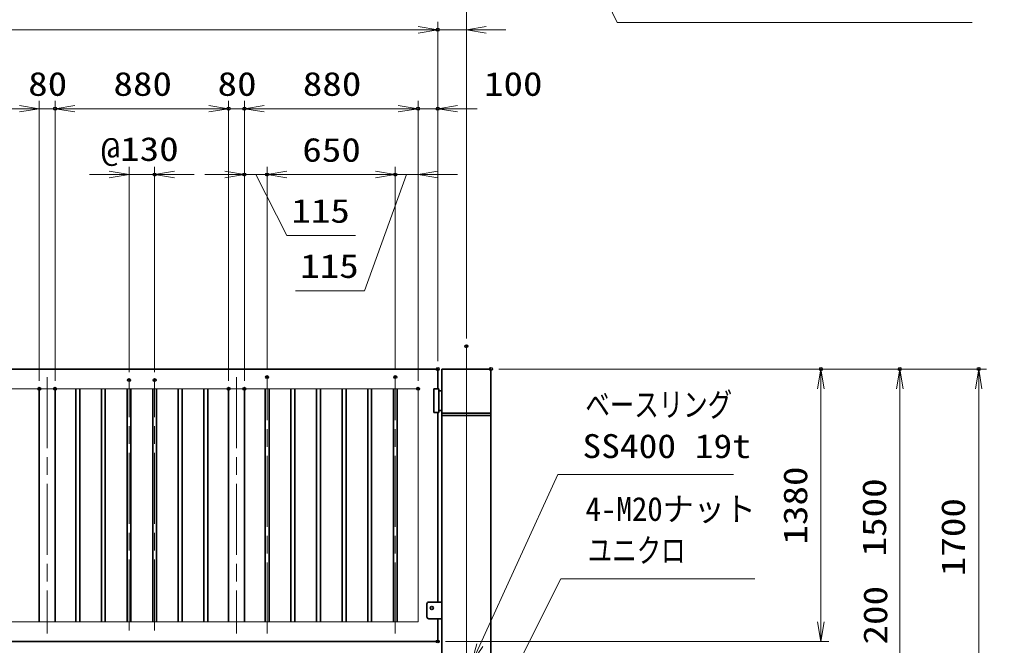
# Model space of a CAD drawing. Units: millimetres at full size. Extents: x -11880 to 11880, y -8400 to 8400.
# Drawn here: x 1626 to 6573, y -394 to 2777 of the extents above; entities that cross this region are included whole.
import ezdxf
from ezdxf.enums import TextEntityAlignment as Align

# ---------------------------------------------------------------- set-up
doc = ezdxf.new("R2010")
doc.units = ezdxf.units.MM
doc.header["$LTSCALE"] = 30
doc.header["$PDMODE"] = 32
doc.header["$PDSIZE"] = 15
doc.linetypes.add('USER2', pattern=[18, 12, -1.5, 3, -1.5])
for name, color, linetype, lineweight in [('0-1_外形線', 7, 'Continuous', 35), ('0-2_0', 7, 'Continuous', 18), ('0-3_寸法線', 4, 'Continuous', 18), ('0-5_細線', 2, 'Continuous', 35), ('0-7_軸線', 200, 'USER2', 15)]:
    doc.layers.add(name, color=color, linetype=linetype, lineweight=lineweight)
doc.layers.add('0-4_Defpoints', color=7, linetype='Continuous')
doc.styles.add('ＭＳ ゴシック', font='')
doc.styles.get('ＭＳ ゴシック').set_extended_font_data('MS Gothic')

# ---------------------------------------------------------------- blocks, each defined once
blk = doc.blocks.new('_Open')
at = {"layer": '0-2_0', "color": 4}
blk.add_line((-30, 5), (0, 0), dxfattribs=at)
blk.add_lwpolyline([(-30, -5), (0, 0), (-30, 0)], dxfattribs=at)
blk = doc.blocks.new('S37')
at = {"layer": '0-3_寸法線'}
for points in [[(8343271.8, 87126693.6), (8289305.4, 87126693.6), (8270521.6, 87165600.6), (8269217.3, 87168302.2)], [(8270971.8, 87165818), (8269217.3, 87168302.2), (8270071.3, 87165383.2)]]:
    blk.add_lwpolyline(points, dxfattribs=at)
at = {"layer": '0-3_寸法線', "color": 254, "style": 'ＭＳ ゴシック', "width": 0.9}
blk.add_text('ベースプレート SS400 19t', height=3637, dxfattribs=at).set_placement((8293505.4, 87128094.2), align=Align.BOTTOM_LEFT)
blk = doc.blocks.new('S38')
at = {"layer": '0-3_寸法線'}
for points in [[(8310234.9, 87042164.7), (8280719.7, 87042164.7), (8272980.1, 87026706.3), (8271637, 87024023.7)], [(8272533, 87026930.1), (8271637, 87024023.7), (8273427.2, 87026482.4)]]:
    blk.add_lwpolyline(points, dxfattribs=at)
at = {"layer": '0-3_寸法線', "color": 254, "style": 'ＭＳ ゴシック'}
for s, width, p in [('4-M20ナット', 0.95, (8284487.7, 87049865.3)), ('ユニクロ', 0.75, (8284823.3, 87043565.3))]:
    blk.add_text(s, height=3637, dxfattribs=dict(at, width=width)).set_placement(p, align=Align.BOTTOM_LEFT)
blk = doc.blocks.new('S39')
at = {"layer": '0-3_寸法線'}
for points in [[(8307011.2, 87058011.9), (8280260.8, 87058011.9), (8268394.1, 87032063.1), (8267146.4, 87029334.8)], [(8267939.4, 87032271), (8267146.4, 87029334.8), (8268848.8, 87031855.1)]]:
    blk.add_lwpolyline(points, dxfattribs=at)
at = {"layer": '0-3_寸法線', "color": 254, "style": 'ＭＳ ゴシック'}
for s, width, p in [('ベースリング', 0.75, (8284460.8, 87065712.4)), ('SS400 19t', 1.15, (8284028.8, 87059412.4))]:
    blk.add_text(s, height=3637, dxfattribs=dict(at, width=width)).set_placement(p, align=Align.BOTTOM_LEFT)
blk = doc.blocks.new('S42')
at = {"layer": '0-3_寸法線'}
for points in [[(8234327.8, 87008064.5), (8195452.6, 87008064.5), (8174837.3, 87053737.9), (8173603.1, 87056472.3)], [(8175293, 87053943.6), (8173603.1, 87056472.3), (8174381.5, 87053532.2)]]:
    blk.add_lwpolyline(points, dxfattribs=at)
at = {"layer": '0-3_寸法線', "color": 254, "style": 'ＭＳ ゴシック', "width": 0.75}
blk.add_text('打掛金具（道路側）', height=3637, dxfattribs=at).set_placement((8199652.6, 87015916.2), align=Align.BOTTOM_LEFT)
at = {"layer": '0-3_寸法線', "color": 254, "style": 'ＭＳ ゴシック'}
blk.add_text('SUS304（＃400）', height=3637, dxfattribs=at).set_placement((8199220.6, 87009465), align=Align.BOTTOM_LEFT)
blk = doc.blocks.new('A$C2B4C19C9')
at = {"layer": '0-1_外形線'}
for p, q in [((-3750, 45000), (3750, 45000)), ((-4950, 42000), (-4170, 42000)), ((-4950, 38400), (-4950, 42000)), ((-4170, 42000), (-4170, 38400)), ((-3750, 41700), (-4170, 41700)), ((-4170, 38700), (-3750, 38700)), ((-4170, 38400), (-4950, 38400)), ((-6000, 9300), (-6000, 7350)), ((-3750, 9600), (-5700, 9600)), ((-5700, 7050), (-3750, 7050)), ((3750, 750), (-3750, 750)), ((-2097, 570), (-2097, 750)), ((2097, 570), (2097, 750))]:
    blk.add_line(p, q, dxfattribs=at)
for points in [[(-3750, 45000), (3750, 45000), (3750, 750), (-3750, 750)], [(-3750, 570), (3750, 570), (3750, 0), (-3750, 0)]]:
    blk.add_lwpolyline(points, close=True, dxfattribs=at)
for centre, start, end in [((-5700, 9300), 90, 180), ((-5700, 7350), 180, 270)]:
    blk.add_arc(centre, 300, start, end, dxfattribs=at)
at = {"layer": '0-5_細線'}
for p, q in [((3750, 38310), (-3750, 38310)), ((3750, 37950), (-3750, 37950))]:
    blk.add_line(p, q, dxfattribs=at)
blk.add_circle((-5250, 8700), 240, dxfattribs=at)
at = {"layer": '0-7_軸線'}
blk.add_line((0, 48459), (0, -27639), dxfattribs=at)

msp = doc.modelspace()

# ---------------------------------------------------------------- linework, layer by layer
at = {"layer": '0-1_外形線'}
for p, q in [((3745.54, 1006.44), (3745.54, 906.44)), ((1725.54, 906.44), (1725.54, -273.56)), ((1805.54, 906.44), (1805.54, -273.56)), ((1910.54, -273.56), (1910.54, 906.44)), ((1930.54, 906.44), (1930.54, -273.56)), ((2040.54, -273.56), (2040.54, 906.44)), ((2060.54, 906.44), (2060.54, -273.56)), ((2170.54, -273.56), (2170.54, 906.44)), ((2190.54, 906.44), (2190.54, -273.56)), ((2300.54, -273.56), (2300.54, 906.44)), ((2320.54, 906.44), (2320.54, -273.56)), ((2430.54, -273.56), (2430.54, 906.44)), ((2450.54, 906.44), (2450.54, -273.56)), ((2560.54, -273.56), (2560.54, 906.44)), ((2580.54, 906.44), (2580.54, -273.56)), ((2685.54, 906.44), (2685.54, -273.56)), ((2765.54, 906.44), (2765.54, -273.56)), ((2870.54, -273.56), (2870.54, 906.44)), ((2890.54, 906.44), (2890.54, -273.56)), ((3000.54, -273.56), (3000.54, 906.44)), ((3020.54, 906.44), (3020.54, -273.56)), ((3130.54, -273.56), (3130.54, 906.44)), ((3150.54, 906.44), (3150.54, -273.56)), ((3260.54, -273.56), (3260.54, 906.44)), ((3280.54, 906.44), (3280.54, -273.56)), ((3390.54, -273.56), (3390.54, 906.44)), ((3410.54, 906.44), (3410.54, -273.56)), ((3520.54, -273.56), (3520.54, 906.44)), ((3540.54, 906.44), (3540.54, -273.56)), ((3745.54, 786.44), (3745.54, -173.56)), ((3745.54, -258.56), (3745.54, -373.56)), ((745.54, -373.56), (3745.54, -373.56))]:
    msp.add_line(p, q, dxfattribs=at)
msp.add_lwpolyline([(3745.54, 1006.44), (745.54, 1006.44), (745.54, 438.94)], dxfattribs=at)
at = {"layer": '0-2_0'}
msp.add_line((845.54, 906.44), (3645.54, 906.44), dxfattribs=at)
msp.add_lwpolyline([(3645.54, 906.44), (3645.54, -273.56), (845.54, -273.56), (845.54, -53.06)], dxfattribs=at)
at = {"layer": '0-3_寸法線'}
for p, q in [((3890.54, 1161.74), (3890.54, 3117.01)), ((745.54, 2725), (3745.54, 2725)), ((3645.54, 2725), (3545.54, 2725)), ((3745.54, 1046.44), (3745.54, 2765)), ((3745.54, 1046.44), (3745.54, 2765)), ((3890.54, 2725), (3745.54, 2725)), ((3890.54, 1161.74), (3890.54, 2765)), ((3990.54, 2725), (4090.54, 2725)), ((1725.54, 946.44), (1725.54, 2365)), ((1725.54, 946.44), (1725.54, 2365)), ((1805.54, 946.44), (1805.54, 2365)), ((1805.54, 946.44), (1805.54, 2365)), ((2685.54, 946.44), (2685.54, 2365)), ((2685.54, 946.44), (2685.54, 2365)), ((2765.54, 946.44), (2765.54, 2365)), ((2765.54, 946.44), (2765.54, 2365)), ((3645.54, 946.44), (3645.54, 2365)), ((3645.54, 946.44), (3645.54, 2365)), ((3745.54, 1046.44), (3745.54, 2365)), ((1725.54, 2325), (845.54, 2325)), ((1725.54, 2325), (1805.54, 2325)), ((1805.54, 2325), (2685.54, 2325)), ((1905.54, 2325), (2005.54, 2325)), ((2585.54, 2325), (2485.54, 2325)), ((2685.54, 2325), (2765.54, 2325)), ((2765.54, 2325), (3645.54, 2325)), ((2865.54, 2325), (2965.54, 2325)), ((3545.54, 2325), (3445.54, 2325)), ((3645.54, 2325), (3745.54, 2325)), ((3845.54, 2325), (3945.54, 2325)), ((2180.54, 990.44), (2180.54, 2031.19)), ((2310.54, 990.44), (2310.54, 2031.19)), ((2765.54, 946.44), (2765.54, 2031.19)), ((2880.54, 1005.44), (2880.54, 2031.19)), ((2880.54, 1005.44), (2880.54, 2031.19)), ((3530.54, 1005.44), (3530.54, 2031.19)), ((3530.54, 1005.44), (3530.54, 2031.19)), ((3645.54, 946.44), (3645.54, 2031.19)), ((2080.54, 1991.19), (1980.54, 1991.19)), ((2180.54, 1991.19), (2310.54, 1991.19)), ((2410.54, 1991.19), (2510.54, 1991.19)), ((2665.54, 1991.19), (2565.54, 1991.19)), ((2880.54, 1991.19), (2765.54, 1991.19)), ((3530.54, 1991.19), (2880.54, 1991.19)), ((2980.54, 1991.19), (3080.54, 1991.19)), ((3430.54, 1991.19), (3330.54, 1991.19)), ((3645.54, 1991.19), (3530.54, 1991.19)), ((3745.54, 1991.19), (3845.54, 1991.19)), ((4055.54, 1006.44), (5727.76, 1006.44)), ((4055.54, 1006.44), (6127.76, 1006.44)), ((4055.54, 1006.44), (6527.76, 1006.44)), ((5687.76, -373.56), (5687.76, 1006.44)), ((6087.76, -493.56), (6087.76, 1006.44)), ((6487.76, -693.56), (6487.76, 1006.44)), ((6087.76, -393.56), (6087.76, -293.56)), ((3785.54, -373.56), (5727.76, -373.56))]:
    msp.add_line(p, q, dxfattribs=at)
for points in [[(2823.04, 1991.19), (2980.33, 1682.18), (3329.13, 1682.18)], [(3588.04, 1991.19), (3374.05, 1402.8), (3025.25, 1402.8)]]:
    msp.add_lwpolyline(points, dxfattribs=at)
at = {"layer": '0-4_Defpoints'}
for p in [(3745.54, 2725), (1805.54, 2325), (2685.54, 2325), (2765.54, 2325), (3645.54, 2325), (3745.54, 2325), (2310.54, 1991.19), (2765.54, 1991.19), (2880.54, 1991.19), (3530.54, 1991.19), (3890.54, 1121.74), (3745.54, 1006.44), (4015.54, 1006.44), (5687.76, 1006.44), (6087.76, 1006.44), (6487.76, 1006.44), (2180.54, 950.44), (2310.54, 950.44), (2880.54, 965.44), (3530.54, 965.44), (1725.54, 906.44), (1805.54, 906.44), (2685.54, 906.44), (2765.54, 906.44), (3645.54, 906.44), (3745.54, -373.56)]:
    msp.add_point(p, dxfattribs=at)
at = {"layer": '0-7_軸線'}
for p, q in [((1765.54, 965.44), (1765.54, -332.56)), ((2180.54, -317.56), (2180.54, 950.44)), ((2310.54, -317.56), (2310.54, 950.44)), ((2725.54, 965.44), (2725.54, -332.56)), ((2880.54, -332.56), (2880.54, 965.44)), ((3530.54, -332.56), (3530.54, 965.44))]:
    msp.add_line(p, q, dxfattribs=at)

# ---------------------------------------------------------------- block references
at = {"layer": '0-1_外形線', "xscale": 0.03333333, "yscale": 0.03333333}
msp.add_blockref('A$C2B4C19C9', (3890.54, -493.56), dxfattribs=at)
at = {"layer": '0-3_寸法線'}
for name, p, xscale, yscale in [('S37', (-271654.79, -2901460.98), 0.03333333, 0.03333333), ('_Open', (3745.54, 2725), 3.333333, 3.333333), ('_Open', (3745.54, 2725), 3.333333, 3.333333), ('_Open', (1725.54, 2325), 3.333333, 3.333333), ('_Open', (1725.54, 2325), 3.333333, 3.333333), ('_Open', (2685.54, 2325), 3.333333, 3.333333), ('_Open', (2685.54, 2325), 3.333333, 3.333333), ('_Open', (3645.54, 2325), 3.333333, 3.333333), ('_Open', (3645.54, 2325), 3.333333, 3.333333), ('_Open', (2180.54, 1991.19), 3.333333, 3.333333), ('_Open', (2765.54, 1991.19), 3.333333, 3.333333), ('_Open', (3530.54, 1991.19), 3.333333, 3.333333), ('_Open', (3530.54, 1991.19), 3.333333, 3.333333), ('S39', (-271654.79, -2901460.98), 0.03333333, 0.03333333), ('S42', (-271654.79, -2901460.98), 0.03333333, 0.03333333), ('S38', (-271654.79, -2901460.98), 0.03333333, 0.03333333)]:
    msp.add_blockref(name, p, dxfattribs=dict(at, xscale=xscale, yscale=yscale))
at = {"layer": '0-3_寸法線', "xscale": 3.333333, "yscale": 3.333333}
for p, rotation in [((3890.54, 2725), 180), ((1805.54, 2325), 180), ((1805.54, 2325), 180), ((2765.54, 2325), 180), ((2765.54, 2325), 180), ((3745.54, 2325), 180), ((2310.54, 1991.19), 180), ((2880.54, 1991.19), 180), ((2880.54, 1991.19), 180), ((3645.54, 1991.19), 180), ((5687.76, 1006.44), 90), ((6087.76, 1006.44), 90), ((6487.76, 1006.44), 90), ((5687.76, -373.56), 270)]:
    msp.add_blockref('_Open', p, dxfattribs=dict(at, rotation=rotation))

# ---------------------------------------------------------------- texts
at = {"layer": '0-3_寸法線', "color": 254, "style": 'ＭＳ ゴシック', "width": 1.2}
for s, p in [('80', (1669.54, 2353.69)), ('880', (2101.54, 2353.69)), ('80', (2629.54, 2353.69)), ('880', (3061.54, 2353.69)), ('100', (3979.94, 2353.69)), ('@130', (2036.74, 2023.87)), ('650', (3059.14, 2019.87)), ('115', (3003.53, 1710.87)), ('115', (3048.45, 1431.49))]:
    msp.add_text(s, height=121.2, dxfattribs=at).set_placement(p, align=Align.BOTTOM_LEFT)
for s, p in [('1380', (5655.08, 117.24)), ('1500', (6055.08, 57.24)), ('1700', (6455.08, -42.76)), ('200', (6060.57, -388.7))]:
    msp.add_text(s, height=121.2, rotation=90, dxfattribs=at).set_placement(p, align=Align.BOTTOM_LEFT)

doc.saveas('drawing.dxf')
